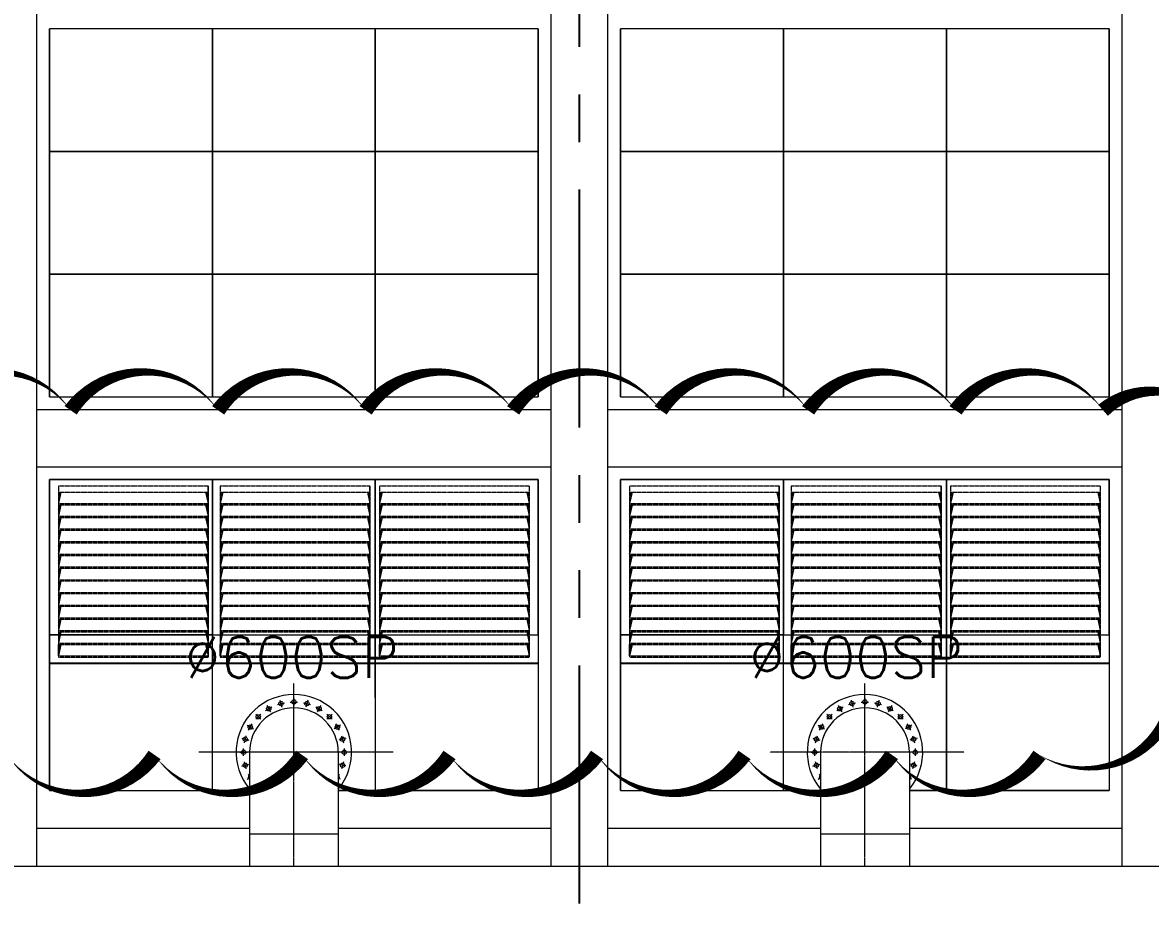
# Model space of a CAD drawing. Header units: inches. Extents: x 10298 to 58665, y -34908 to 21181.
# Drawn here: x 40326 to 49213, y 224 to 7166 of the extents above; entities that cross this region are included whole.
import ezdxf

# ---------------------------------------------------------------- set-up
doc = ezdxf.new("R2010")
doc.units = ezdxf.units.IN
doc.header["$MEASUREMENT"] = 0
for name, pattern in [('CENTER', [2, 1.25, -0.25, 0.25, -0.25]), ('HIDDEN', [0.375, 0.25, -0.125]), ('PHANTOM', [2.5, 1.25, -0.25, 0.25, -0.25, 0.25, -0.25])]:
    doc.linetypes.add(name, pattern=pattern)
for name, color, linetype in [('1', 1, 'CENTER'), ('M-DIM', 8, 'Continuous'), ('M-HVAC-DUCT-NEW', 5, 'Continuous'), ('M-X-BKGD', 8, 'Continuous')]:
    doc.layers.add(name, color=color, linetype=linetype)
doc.layers.add('grid nos', color=253, linetype='Continuous', lineweight=0)
doc.styles.add('SIMPLEX', font='simplex.shx')

# ---------------------------------------------------------------- blocks, each defined once
blk = doc.blocks.new('GRID')
at = {"layer": 'M-DIM', "linetype": 'PHANTOM', "ltscale": 1500}
blk.add_line((50765.5, 10630.4), (50765.5, 30837.1), dxfattribs=at)
blk = doc.blocks.new('ELEV 1')
at = {"layer": 'M-X-BKGD', "lineweight": 20}
for p, q in [((46490.5, 10921.6), (46490.5, 22294.4)), ((50540.5, 22294.4), (50540.5, 10921.6)), ((50990.5, 10921.6), (50990.5, 22294.4)), ((55040.5, 22294.4), (55040.5, 10921.6)), ((46490.5, 14521.6), (50540.5, 14521.6)), ((50990.5, 14521.6), (55040.5, 14521.6)), ((46490.5, 14071.6), (50540.5, 14071.6)), ((50990.5, 14071.6), (55040.5, 14071.6)), ((48166.1, 11821.6), (48166.1, 10921.6)), ((48866.1, 11821.6), (48866.1, 10921.6)), ((52666.1, 11821.6), (52666.1, 10921.6)), ((53366.1, 11821.6), (53366.1, 10921.6)), ((48166.1, 11221.6), (46490.5, 11221.6)), ((50540.5, 11221.6), (48866.1, 11221.6)), ((52666.1, 11221.6), (50990.5, 11221.6)), ((55040.5, 11221.6), (53366.1, 11221.6))]:
    blk.add_line(p, q, dxfattribs=at)
at = {"layer": 'M-X-BKGD', "lineweight": 0}
for p, q in [((50440.5, 17521.6), (46590.5, 17521.6)), ((46590.5, 14621.6), (46590.5, 17521.6)), ((47873.9, 17521.6), (46590.5, 17521.6)), ((46590.5, 17521.6), (46590.5, 16555)), ((47873.9, 17521.6), (47873.9, 14621.6)), ((47873.9, 16555), (47873.9, 17521.6)), ((49157.2, 17521.6), (47873.9, 17521.6)), ((47873.9, 17521.6), (47873.9, 16555)), ((49157.2, 17521.6), (49157.2, 14621.6)), ((49157.2, 16555), (49157.2, 17521.6)), ((50440.5, 17521.6), (49157.2, 17521.6)), ((49157.2, 17521.6), (49157.2, 16555)), ((50440.5, 17521.6), (50440.5, 14621.6)), ((50440.5, 16555), (50440.5, 17521.6)), ((54940.5, 17521.6), (51090.5, 17521.6)), ((51090.5, 14621.6), (51090.5, 17521.6)), ((52373.9, 17521.6), (51090.5, 17521.6)), ((51090.5, 17521.6), (51090.5, 16555)), ((52373.9, 17521.6), (52373.9, 14621.6)), ((52373.9, 16555), (52373.9, 17521.6)), ((53657.2, 17521.6), (52373.9, 17521.6)), ((52373.9, 17521.6), (52373.9, 16555)), ((53657.2, 17521.6), (53657.2, 14621.6)), ((53657.2, 16555), (53657.2, 17521.6)), ((54940.5, 17521.6), (53657.2, 17521.6)), ((53657.2, 17521.6), (53657.2, 16555)), ((54940.5, 17521.6), (54940.5, 14621.6)), ((54940.5, 16555), (54940.5, 17521.6)), ((46590.5, 16555), (50440.5, 16555)), ((46590.5, 16555), (47873.9, 16555)), ((47873.9, 16555), (46590.5, 16555)), ((46590.5, 16555), (46590.5, 15588.3)), ((47873.9, 16555), (49157.2, 16555)), ((49157.2, 16555), (47873.9, 16555)), ((47873.9, 16555), (47873.9, 15588.3)), ((47873.9, 15588.3), (47873.9, 16555)), ((49157.2, 16555), (50440.5, 16555)), ((50440.5, 16555), (49157.2, 16555)), ((49157.2, 16555), (49157.2, 15588.3)), ((49157.2, 15588.3), (49157.2, 16555)), ((50440.5, 15588.3), (50440.5, 16555)), ((51090.5, 16555), (54940.5, 16555)), ((51090.5, 16555), (52373.9, 16555)), ((52373.9, 16555), (51090.5, 16555)), ((51090.5, 16555), (51090.5, 15588.3)), ((52373.9, 16555), (53657.2, 16555)), ((53657.2, 16555), (52373.9, 16555)), ((52373.9, 16555), (52373.9, 15588.3)), ((52373.9, 15588.3), (52373.9, 16555)), ((53657.2, 16555), (54940.5, 16555)), ((54940.5, 16555), (53657.2, 16555)), ((53657.2, 16555), (53657.2, 15588.3)), ((53657.2, 15588.3), (53657.2, 16555)), ((54940.5, 15588.3), (54940.5, 16555)), ((46590.5, 15588.3), (50440.5, 15588.3)), ((46590.5, 15588.3), (47873.9, 15588.3)), ((47873.9, 15588.3), (46590.5, 15588.3)), ((46590.5, 15588.3), (46590.5, 14621.6)), ((47873.9, 15588.3), (49157.2, 15588.3)), ((47873.9, 14621.6), (47873.9, 15588.3)), ((49157.2, 15588.3), (47873.9, 15588.3)), ((47873.9, 15588.3), (47873.9, 14621.6)), ((50440.5, 15588.3), (49157.2, 15588.3)), ((49157.2, 15588.3), (49157.2, 14621.6)), ((49157.2, 15588.3), (50440.5, 15588.3)), ((49157.2, 14621.6), (49157.2, 15588.3)), ((50440.5, 14621.6), (50440.5, 15588.3)), ((51090.5, 15588.3), (54940.5, 15588.3)), ((51090.5, 15588.3), (52373.9, 15588.3)), ((52373.9, 15588.3), (51090.5, 15588.3)), ((51090.5, 15588.3), (51090.5, 14621.6)), ((52373.9, 15588.3), (53657.2, 15588.3)), ((52373.9, 14621.6), (52373.9, 15588.3)), ((53657.2, 15588.3), (52373.9, 15588.3)), ((52373.9, 15588.3), (52373.9, 14621.6)), ((54940.5, 15588.3), (53657.2, 15588.3)), ((53657.2, 15588.3), (53657.2, 14621.6)), ((53657.2, 15588.3), (54940.5, 15588.3)), ((53657.2, 14621.6), (53657.2, 15588.3)), ((54940.5, 14621.6), (54940.5, 15588.3)), ((46590.5, 14621.6), (50440.5, 14621.6)), ((46590.5, 14621.6), (47873.9, 14621.6)), ((47873.9, 14621.6), (49157.2, 14621.6)), ((49157.2, 14621.6), (50440.5, 14621.6)), ((51090.5, 14621.6), (54940.5, 14621.6)), ((51090.5, 14621.6), (52373.9, 14621.6)), ((52373.9, 14621.6), (53657.2, 14621.6)), ((53657.2, 14621.6), (54940.5, 14621.6)), ((46590.5, 13971.6), (50440.5, 13971.6)), ((46590.5, 11521.6), (46590.5, 13971.6)), ((47873.9, 13971.6), (46590.5, 13971.6)), ((46590.5, 13971.6), (46590.5, 12746.6)), ((47873.9, 11521.6), (47873.9, 13971.6)), ((47873.9, 11521.6), (47873.9, 13971.6)), ((49157.2, 13971.6), (47873.9, 13971.6)), ((47873.9, 13971.6), (47873.9, 12746.6)), ((47873.9, 12746.6), (47873.9, 13971.6)), ((49157.2, 13971.6), (49157.2, 11521.6)), ((49157.2, 13971.6), (49157.2, 12253.9)), ((50440.5, 13971.6), (49157.2, 13971.6)), ((49157.2, 13971.6), (49157.2, 12746.6)), ((49157.2, 12746.6), (49157.2, 13971.6)), ((50440.5, 13971.6), (50440.5, 11521.6)), ((50440.5, 12746.6), (50440.5, 13971.6)), ((51090.5, 13971.6), (54940.5, 13971.6)), ((51090.5, 11521.6), (51090.5, 13971.6)), ((52373.9, 13971.6), (51090.5, 13971.6)), ((51090.5, 13971.6), (51090.5, 12746.6)), ((52373.9, 11521.6), (52373.9, 13971.6)), ((52373.9, 11521.6), (52373.9, 13971.6)), ((53657.2, 13971.6), (52373.9, 13971.6)), ((52373.9, 13971.6), (52373.9, 12746.6)), ((52373.9, 12746.6), (52373.9, 13971.6)), ((53657.2, 13971.6), (53657.2, 11521.6)), ((53657.2, 13971.6), (53657.2, 11521.6)), ((54940.5, 13971.6), (53657.2, 13971.6)), ((53657.2, 13971.6), (53657.2, 12746.6)), ((53657.2, 12746.6), (53657.2, 13971.6)), ((54940.5, 13971.6), (54940.5, 11521.6)), ((54940.5, 12746.6), (54940.5, 13971.6)), ((46590.5, 12746.6), (50440.5, 12746.6)), ((46590.5, 12746.6), (50440.5, 12746.6)), ((47873.9, 12746.6), (46590.5, 12746.6)), ((46590.5, 12746.6), (46590.5, 11521.6)), ((46590.5, 12746.6), (47873.9, 12746.6)), ((47873.9, 11521.6), (47873.9, 12746.6)), ((47873.9, 12746.6), (49157.2, 12746.6)), ((47873.9, 11521.6), (47873.9, 12746.6)), ((47873.9, 12746.6), (49157.2, 12746.6)), ((49157.2, 12746.6), (50440.5, 12746.6)), ((49157.2, 12253.9), (49157.2, 12746.6)), ((49157.2, 12746.6), (50440.5, 12746.6)), ((49157.2, 12746.6), (49157.2, 11521.6)), ((50440.5, 12746.6), (50440.5, 11521.6)), ((51090.5, 12746.6), (54940.5, 12746.6)), ((51090.5, 12746.6), (54940.5, 12746.6)), ((52373.9, 12746.6), (51090.5, 12746.6)), ((51090.5, 12746.6), (51090.5, 11521.6)), ((51090.5, 12746.6), (52373.9, 12746.6)), ((52373.9, 11521.6), (52373.9, 12746.6)), ((52373.9, 12746.6), (53657.2, 12746.6)), ((52373.9, 11521.6), (52373.9, 12746.6)), ((52373.9, 12746.6), (53657.2, 12746.6)), ((53657.2, 12746.6), (54940.5, 12746.6)), ((53657.2, 11521.6), (53657.2, 12746.6)), ((53657.2, 12746.6), (54940.5, 12746.6)), ((53657.2, 12746.6), (53657.2, 11521.6)), ((54940.5, 12746.6), (54940.5, 11521.6)), ((46590.5, 11521.6), (48166.1, 11521.6)), ((46590.5, 11521.6), (47873.9, 11521.6)), ((48166.1, 11521.6), (47873.9, 11521.6)), ((48866.1, 11521.6), (50440.5, 11521.6)), ((50440.5, 11521.6), (48866.1, 11521.6)), ((49128.9, 11521.6), (48866.1, 11521.6)), ((51090.5, 11521.6), (52666.1, 11521.6)), ((51090.5, 11521.6), (52373.9, 11521.6)), ((52666.1, 11521.6), (52373.9, 11521.6)), ((52666.1, 11521.6), (52373.9, 11521.6)), ((53366.1, 11521.6), (54940.5, 11521.6)), ((54940.5, 11521.6), (53366.1, 11521.6)), ((53628.9, 11521.6), (53366.1, 11521.6)), ((48166.1, 11177.7), (48866.1, 11177.7)), ((52666.1, 11177.7), (53366.1, 11177.7)), ((64717, 10921.6), (16727.1, 10921.6))]:
    blk.add_line(p, q, dxfattribs=at)
at = {"layer": 'M-X-BKGD', "linetype": 'PHANTOM', "lineweight": 0, "ltscale": 0.5}
for p, q in [((48516.1, 10921.6), (48516.1, 12366.7)), ((53016.1, 10921.6), (53016.1, 12366.7)), ((49298.8, 11821.6), (47765.8, 11821.6)), ((53798.8, 11821.6), (52265.8, 11821.6))]:
    blk.add_line(p, q, dxfattribs=at)
at = {"layer": 'M-X-BKGD', "lineweight": 0, "ltscale": 2}
for p, q in [((48293.1, 12150.2), (48343.1, 12179.1)), ((48303.6, 12189.7), (48332.5, 12139.7)), ((48385.7, 12196.8), (48441.5, 12211.7)), ((48406.1, 12232.1), (48421.1, 12176.3)), ((48487.2, 12217.7), (48545, 12217.7)), ((48516.1, 12246.6), (48516.1, 12188.9)), ((48590.7, 12211.7), (48646.5, 12196.8)), ((48626.1, 12232.1), (48611.2, 12176.3)), ((48689.2, 12179.1), (48739.2, 12150.2)), ((48728.6, 12189.7), (48699.7, 12139.7)), ((52793.1, 12150.2), (52843.1, 12179.1)), ((52803.6, 12189.7), (52832.5, 12139.7)), ((52885.7, 12196.8), (52941.5, 12211.7)), ((52906.1, 12232.1), (52921.1, 12176.3)), ((52987.2, 12217.7), (53045, 12217.7)), ((53016.1, 12246.6), (53016.1, 12188.9)), ((53090.7, 12211.7), (53146.5, 12196.8)), ((53126.1, 12232.1), (53111.2, 12176.3)), ((53189.2, 12179.1), (53239.2, 12150.2)), ((53228.6, 12189.7), (53199.7, 12139.7)), ((48215.6, 12122.1), (48256.4, 12081.3)), ((48215.6, 12081.3), (48256.4, 12122.1)), ((48816.6, 12122.1), (48775.8, 12081.3)), ((48775.8, 12122.1), (48816.6, 12081.3)), ((52715.6, 12122.1), (52756.4, 12081.3)), ((52715.6, 12081.3), (52756.4, 12122.1)), ((53316.6, 12122.1), (53275.8, 12081.3)), ((53275.8, 12122.1), (53316.6, 12081.3)), ((48148.1, 12034.1), (48198.1, 12005.2)), ((48158.7, 11994.7), (48187.5, 12044.7)), ((48884.1, 12034.1), (48834.1, 12005.2)), ((48844.7, 12044.7), (48873.6, 11994.7)), ((52648.1, 12034.1), (52698.1, 12005.2)), ((52658.7, 11994.7), (52687.5, 12044.7)), ((53384.1, 12034.1), (53334.1, 12005.2)), ((53344.7, 12044.7), (53373.6, 11994.7)), ((48105.6, 11931.6), (48161.4, 11916.7)), ((48126, 11896.3), (48141, 11952)), ((48926.6, 11931.6), (48870.8, 11916.7)), ((48891.2, 11952), (48906.2, 11896.3)), ((52605.6, 11931.6), (52661.4, 11916.7)), ((52626, 11896.3), (52641, 11952)), ((53426.6, 11931.6), (53370.8, 11916.7)), ((53391.2, 11952), (53406.2, 11896.3)), ((48091.2, 11821.6), (48148.9, 11821.6)), ((48120, 11792.8), (48120, 11850.5)), ((48941.1, 11821.6), (48883.3, 11821.6)), ((48912.2, 11850.5), (48912.2, 11792.8)), ((52591.2, 11821.6), (52648.9, 11821.6)), ((52620, 11792.8), (52620, 11850.5)), ((53441.1, 11821.6), (53383.3, 11821.6)), ((53412.2, 11850.5), (53412.2, 11792.8)), ((48141, 11691.2), (48126, 11747)), ((48906.2, 11747), (48891.2, 11691.2)), ((52641, 11691.2), (52626, 11747)), ((53406.2, 11747), (53391.2, 11691.2)), ((48105.6, 11711.6), (48161.4, 11726.6)), ((48166.1, 11635.7), (48158.7, 11648.6)), ((48873.6, 11648.6), (48866.1, 11635.7)), ((48926.6, 11711.6), (48870.8, 11726.6)), ((52605.6, 11711.6), (52661.4, 11726.6)), ((52666.1, 11635.7), (52658.7, 11648.6)), ((53373.6, 11648.6), (53366.1, 11635.7)), ((53426.6, 11711.6), (53370.8, 11726.6)), ((48148.1, 11609.2), (48166.1, 11619.6)), ((48884.1, 11609.2), (48866.1, 11619.6)), ((52648.1, 11609.2), (52666.1, 11619.6)), ((53384.1, 11609.2), (53366.1, 11619.6))]:
    blk.add_line(p, q, dxfattribs=at)
at = {"layer": 'M-X-BKGD', "lineweight": 0, "ltscale": 2000}
for centre in [(48317.8, 12165.1), (48413.5, 12204.7), (48516.1, 12218.2), (48618.8, 12204.7), (48714.4, 12165.1), (52817.8, 12165.1), (52913.5, 12204.7), (53016.1, 12218.2), (53118.8, 12204.7), (53214.4, 12165.1), (48235.7, 12102), (48796.5, 12102), (52735.7, 12102), (53296.5, 12102), (48172.7, 12019.9), (48859.5, 12019.9), (52672.7, 12019.9), (53359.5, 12019.9), (48133.1, 11924.3), (48899.2, 11924.3), (52633.1, 11924.3), (53399.2, 11924.3), (48119.6, 11821.6), (48912.7, 11821.6), (52619.6, 11821.6), (53412.7, 11821.6), (48133.1, 11719), (48899.2, 11719), (52633.1, 11719), (53399.2, 11719)]:
    blk.add_circle(centre, 17, dxfattribs=at)
for centre, radius, start, end in [((48516.1, 11821.6), 455, 320.28486, 219.71514), ((53016.1, 11821.6), 455, 320.28486, 219.71514), ((48172.7, 11623.4), 17, 112.75175, 247.24825), ((48859.5, 11623.4), 17, 292.75175, 67.24825), ((52672.7, 11623.4), 17, 112.75175, 247.24825), ((53359.5, 11623.4), 17, 292.75175, 67.24825)]:
    blk.add_arc(centre, radius, start, end, dxfattribs=at)
at = {"layer": 'M-X-BKGD', "lineweight": 20}
for centre in [(48516.1, 11821.6), (53016.1, 11821.6)]:
    blk.add_arc(centre, 350, 0, 180, dxfattribs=at)
at = {"layer": 'M-X-BKGD', "lineweight": 0, "style": 'SIMPLEX'}
for p in [(47657.5, 12407.5), (52104.4, 12407.5)]:
    blk.add_text('%%C600SP', height=325, dxfattribs=at).set_placement(p)
blk = doc.blocks.new('liuver 1')
at = {"color": 170, "ltscale": 10000}
blk.add_line((87187.1, 89490.3), (83337.1, 89490.3), dxfattribs=at)
at = {"layer": '1', "color": 170, "lineweight": 0}
for p, q in [((83337.1, 90940.3), (87187.1, 90940.3)), ((83337.1, 89490.3), (83337.1, 90940.3)), ((83337.1, 90940.3), (87187.1, 90940.3)), ((87187.1, 90940.3), (87187.1, 89490.3)), ((83407.1, 90890.3), (84587.1, 90890.3)), ((83407.1, 90890.3), (83407.1, 89540.3)), ((83407.1, 90840.3), (84587.1, 90840.3)), ((84587.1, 89540.3), (84587.1, 90890.3)), ((84587.1, 90890.3), (84587.1, 89540.3)), ((84682.1, 90890.3), (85862.1, 90890.3)), ((84682.1, 90890.3), (85862.1, 90890.3)), ((84682.1, 90890.3), (84682.1, 89540.3)), ((84682.1, 90840.3), (85862.1, 90840.3)), ((85862.1, 89540.3), (85862.1, 90890.3)), ((85862.1, 90890.3), (85862.1, 89540.3)), ((85937.1, 90890.3), (87117.1, 90890.3)), ((85937.1, 90890.3), (85937.1, 89540.3)), ((85937.1, 90890.3), (85937.1, 89540.3)), ((85937.1, 90840.3), (87117.1, 90840.3)), ((87117.1, 90890.3), (87117.1, 89540.3)), ((83407.1, 90750.3), (84587.1, 90750.3)), ((84682.1, 90750.3), (85862.1, 90750.3)), ((85937.1, 90750.3), (87117.1, 90750.3)), ((83407.1, 90740.3), (84587.1, 90740.3)), ((84682.1, 90740.3), (85862.1, 90740.3)), ((85937.1, 90740.3), (87117.1, 90740.3)), ((83407.1, 90650.3), (84587.1, 90650.3)), ((83407.1, 90640.3), (84587.1, 90640.3)), ((84682.1, 90650.3), (85862.1, 90650.3)), ((84682.1, 90640.3), (85862.1, 90640.3)), ((85937.1, 90650.3), (87117.1, 90650.3)), ((85937.1, 90640.3), (87117.1, 90640.3)), ((83407.1, 90550.3), (84587.1, 90550.3)), ((83407.1, 90540.3), (84587.1, 90540.3)), ((84682.1, 90550.3), (85862.1, 90550.3)), ((84682.1, 90540.3), (85862.1, 90540.3)), ((85937.1, 90550.3), (87117.1, 90550.3)), ((85937.1, 90540.3), (87117.1, 90540.3)), ((83407.1, 90450.3), (84587.1, 90450.3)), ((83407.1, 90440.3), (84587.1, 90440.3)), ((84682.1, 90450.3), (85862.1, 90450.3)), ((84682.1, 90440.3), (85862.1, 90440.3)), ((85937.1, 90450.3), (87117.1, 90450.3)), ((85937.1, 90440.3), (87117.1, 90440.3)), ((83407.1, 90350.3), (84587.1, 90350.3)), ((83407.1, 90340.3), (84587.1, 90340.3)), ((84682.1, 90350.3), (85862.1, 90350.3)), ((84682.1, 90340.3), (85862.1, 90340.3)), ((85937.1, 90350.3), (87117.1, 90350.3)), ((85937.1, 90340.3), (87117.1, 90340.3)), ((83407.1, 90250.3), (84587.1, 90250.3)), ((83407.1, 90240.3), (84587.1, 90240.3)), ((84682.1, 90250.3), (85862.1, 90250.3)), ((84682.1, 90240.3), (85862.1, 90240.3)), ((85937.1, 90250.3), (87117.1, 90250.3)), ((85937.1, 90240.3), (87117.1, 90240.3)), ((83407.1, 90150.3), (84587.1, 90150.3)), ((83407.1, 90140.3), (84587.1, 90140.3)), ((84682.1, 90150.3), (85862.1, 90150.3)), ((84682.1, 90140.3), (85862.1, 90140.3)), ((85937.1, 90150.3), (87117.1, 90150.3)), ((85937.1, 90140.3), (87117.1, 90140.3)), ((83407.1, 90050.3), (84587.1, 90050.3)), ((83407.1, 90040.3), (84587.1, 90040.3)), ((84682.1, 90050.3), (85862.1, 90050.3)), ((84682.1, 90040.3), (85862.1, 90040.3)), ((85937.1, 90050.3), (87117.1, 90050.3)), ((85937.1, 90040.3), (87117.1, 90040.3)), ((83407.1, 89950.3), (84587.1, 89950.3)), ((84682.1, 89950.3), (85862.1, 89950.3)), ((85937.1, 89950.3), (87117.1, 89950.3)), ((83407.1, 89940.3), (84587.1, 89940.3)), ((84682.1, 89940.3), (85862.1, 89940.3)), ((85937.1, 89940.3), (87117.1, 89940.3)), ((83407.1, 89850.3), (84587.1, 89850.3)), ((83407.1, 89840.3), (84587.1, 89840.3)), ((84682.1, 89850.3), (85862.1, 89850.3)), ((84682.1, 89840.3), (85862.1, 89840.3)), ((85937.1, 89850.3), (87117.1, 89850.3)), ((85937.1, 89840.3), (87117.1, 89840.3)), ((83407.1, 89750.3), (84587.1, 89750.3)), ((83407.1, 89740.3), (84587.1, 89740.3)), ((84682.1, 89750.3), (85862.1, 89750.3)), ((84682.1, 89740.3), (85862.1, 89740.3)), ((85937.1, 89750.3), (87117.1, 89750.3)), ((85937.1, 89740.3), (87117.1, 89740.3)), ((83407.1, 89650.3), (84587.1, 89650.3)), ((83407.1, 89640.3), (84587.1, 89640.3)), ((84682.1, 89650.3), (85862.1, 89650.3)), ((84682.1, 89640.3), (85862.1, 89640.3)), ((85937.1, 89650.3), (87117.1, 89650.3)), ((85937.1, 89640.3), (87117.1, 89640.3)), ((83407.1, 89550.3), (84587.1, 89550.3)), ((83407.1, 89540.3), (84587.1, 89540.3)), ((84682.1, 89550.3), (85862.1, 89550.3)), ((84682.1, 89540.3), (85862.1, 89540.3)), ((85937.1, 89550.3), (87117.1, 89550.3)), ((85937.1, 89540.3), (87117.1, 89540.3))]:
    blk.add_line(p, q, dxfattribs=at)
at = {"layer": 'grid nos', "color": 170, "linetype": 'Continuous', "ltscale": 10000}
for p, q in [((83407.1, 90831.7), (83415.6, 90840.3)), ((83407.1, 90818.5), (83426.6, 90838)), ((84567.5, 90838.6), (84569.1, 90840.3)), ((84569.9, 90827.8), (84582.4, 90840.3)), ((84572.3, 90816.9), (84587.1, 90831.7)), ((84682.1, 90831.7), (84690.6, 90840.3)), ((84682.1, 90818.5), (84701.6, 90838)), ((85842.5, 90838.6), (85844.1, 90840.3)), ((85844.9, 90827.8), (85857.4, 90840.3)), ((85847.3, 90816.9), (85862.1, 90831.7)), ((85937.1, 90831.7), (85945.6, 90840.3)), ((85937.1, 90818.5), (85956.6, 90838)), ((87097.5, 90838.6), (87099.1, 90840.3)), ((87099.9, 90827.8), (87112.4, 90840.3)), ((87102.3, 90816.9), (87117.1, 90831.7)), ((83407.1, 90805.2), (83422.8, 90820.9)), ((83407.1, 90791.9), (83419, 90803.9)), ((83407.1, 90778.7), (83415.2, 90786.8)), ((83407.1, 90765.4), (83411.4, 90769.8)), ((83407.1, 90752.2), (83407.6, 90752.7)), ((84574.7, 90806.1), (84587.1, 90818.5)), ((84577.1, 90795.2), (84587.1, 90805.2)), ((84579.5, 90784.4), (84587.1, 90792)), ((84581.9, 90773.5), (84587.1, 90778.7)), ((84584.3, 90762.7), (84587.1, 90765.4)), ((84586.7, 90751.8), (84587.1, 90752.2)), ((84682.1, 90805.2), (84697.8, 90820.9)), ((84682.1, 90791.9), (84694, 90803.9)), ((84682.1, 90778.7), (84690.2, 90786.8)), ((84682.1, 90765.4), (84686.4, 90769.8)), ((84682.1, 90752.2), (84682.6, 90752.7)), ((85849.7, 90806.1), (85862.1, 90818.5)), ((85852.1, 90795.2), (85862.1, 90805.2)), ((85854.5, 90784.4), (85862.1, 90792)), ((85856.9, 90773.5), (85862.1, 90778.7)), ((85859.3, 90762.7), (85862.1, 90765.4)), ((85861.7, 90751.8), (85862.1, 90752.2)), ((85937.1, 90805.2), (85952.8, 90820.9)), ((85937.1, 90791.9), (85949, 90803.9)), ((85937.1, 90778.7), (85945.2, 90786.8)), ((85937.1, 90765.4), (85941.4, 90769.8)), ((85937.1, 90752.2), (85937.6, 90752.7)), ((87104.7, 90806.1), (87117.1, 90818.5)), ((87107.1, 90795.2), (87117.1, 90805.2)), ((87109.5, 90784.4), (87117.1, 90792)), ((87111.9, 90773.5), (87117.1, 90778.7)), ((87114.3, 90762.7), (87117.1, 90765.4)), ((87116.7, 90751.8), (87117.1, 90752.2)), ((83407.1, 90738.9), (83408.4, 90740.3)), ((83407.1, 90725.7), (83421.7, 90740.3)), ((83407.1, 90712.4), (83424.8, 90730.2)), ((83407.1, 90699.1), (83421.1, 90713.1)), ((83407.1, 90685.9), (83417.3, 90696.1)), ((83407.1, 90672.6), (83413.5, 90679)), ((83407.1, 90659.4), (83409.7, 90662)), ((84568.6, 90733.7), (84575.2, 90740.3)), ((84571, 90722.8), (84587.1, 90738.9)), ((84573.4, 90712), (84587.1, 90725.7)), ((84575.8, 90701.1), (84587.1, 90712.4)), ((84578.2, 90690.3), (84587.1, 90699.2)), ((84580.6, 90679.4), (84587.1, 90685.9)), ((84583, 90668.6), (84587.1, 90672.6)), ((84585.4, 90657.7), (84587.1, 90659.4)), ((84682.1, 90738.9), (84683.4, 90740.3)), ((84682.1, 90725.7), (84696.7, 90740.3)), ((84682.1, 90712.4), (84699.8, 90730.2)), ((84682.1, 90699.1), (84696.1, 90713.1)), ((84682.1, 90685.9), (84692.3, 90696.1)), ((84682.1, 90672.6), (84688.5, 90679)), ((84682.1, 90659.4), (84684.7, 90662)), ((85843.6, 90733.7), (85850.2, 90740.3)), ((85846, 90722.8), (85862.1, 90738.9)), ((85848.4, 90712), (85862.1, 90725.7)), ((85850.8, 90701.1), (85862.1, 90712.4)), ((85853.2, 90690.3), (85862.1, 90699.2)), ((85855.6, 90679.4), (85862.1, 90685.9)), ((85858, 90668.6), (85862.1, 90672.6)), ((85860.4, 90657.7), (85862.1, 90659.4)), ((85937.1, 90738.9), (85938.4, 90740.3)), ((85937.1, 90725.7), (85951.7, 90740.3)), ((85937.1, 90712.4), (85954.8, 90730.2)), ((85937.1, 90699.1), (85951.1, 90713.1)), ((85937.1, 90685.9), (85947.3, 90696.1)), ((85937.1, 90672.6), (85943.5, 90679)), ((85937.1, 90659.4), (85939.7, 90662)), ((87098.6, 90733.7), (87105.2, 90740.3)), ((87101, 90722.8), (87117.1, 90738.9)), ((87103.4, 90712), (87117.1, 90725.7)), ((87105.8, 90701.1), (87117.1, 90712.4)), ((87108.2, 90690.3), (87117.1, 90699.2)), ((87110.6, 90679.4), (87117.1, 90685.9)), ((87113, 90668.6), (87117.1, 90672.6)), ((87115.4, 90657.7), (87117.1, 90659.4)), ((83407.1, 90632.8), (83414.5, 90640.3)), ((83407.1, 90619.6), (83426.9, 90639.4)), ((83407.1, 90606.3), (83423.1, 90622.4)), ((83407.1, 90593.1), (83419.3, 90605.3)), ((83407.1, 90579.8), (83415.5, 90588.3)), ((83407.1, 90566.6), (83411.8, 90571.2)), ((84567.3, 90639.5), (84568, 90640.3)), ((84569.7, 90628.7), (84581.2, 90640.3)), ((84572.1, 90617.8), (84587.1, 90632.9)), ((84574.5, 90607), (84587.1, 90619.6)), ((84576.9, 90596.2), (84587.1, 90606.3)), ((84579.3, 90585.3), (84587.1, 90593.1)), ((84581.7, 90574.5), (84587.1, 90579.8)), ((84584.1, 90563.6), (84587.1, 90566.6)), ((84682.1, 90632.8), (84689.5, 90640.3)), ((84682.1, 90619.6), (84701.9, 90639.4)), ((84682.1, 90606.3), (84698.1, 90622.4)), ((84682.1, 90593.1), (84694.3, 90605.3)), ((84682.1, 90579.8), (84690.5, 90588.3)), ((84682.1, 90566.6), (84686.8, 90571.2)), ((85842.3, 90639.5), (85843, 90640.3)), ((85844.7, 90628.7), (85856.2, 90640.3)), ((85847.1, 90617.8), (85862.1, 90632.9)), ((85849.5, 90607), (85862.1, 90619.6)), ((85851.9, 90596.2), (85862.1, 90606.3)), ((85854.3, 90585.3), (85862.1, 90593.1)), ((85856.7, 90574.5), (85862.1, 90579.8)), ((85859.1, 90563.6), (85862.1, 90566.6)), ((85937.1, 90632.8), (85944.5, 90640.3)), ((85937.1, 90619.6), (85956.9, 90639.4)), ((85937.1, 90606.3), (85953.1, 90622.4)), ((85937.1, 90593.1), (85949.3, 90605.3)), ((85937.1, 90579.8), (85945.5, 90588.3)), ((85937.1, 90566.6), (85941.8, 90571.2)), ((87097.3, 90639.5), (87098, 90640.3)), ((87099.7, 90628.7), (87111.2, 90640.3)), ((87102.1, 90617.8), (87117.1, 90632.9)), ((87104.5, 90607), (87117.1, 90619.6)), ((87106.9, 90596.2), (87117.1, 90606.3)), ((87109.3, 90585.3), (87117.1, 90593.1)), ((87111.7, 90574.5), (87117.1, 90579.8)), ((87114.1, 90563.6), (87117.1, 90566.6)), ((83407.1, 90553.3), (83408, 90554.2)), ((83407.1, 90540), (83407.3, 90540.3)), ((83407.1, 90526.8), (83420.6, 90540.3)), ((83407.1, 90513.5), (83425.2, 90531.6)), ((83407.1, 90500.3), (83421.4, 90514.6)), ((83407.1, 90487), (83417.6, 90497.5)), ((83407.1, 90473.8), (83413.8, 90480.5)), ((84568.4, 90534.6), (84574, 90540.3)), ((84570.8, 90523.7), (84587.1, 90540.1)), ((84573.2, 90512.9), (84587.1, 90526.8)), ((84575.6, 90502), (84587.1, 90513.5)), ((84578, 90491.2), (84587.1, 90500.3)), ((84580.4, 90480.3), (84587.1, 90487)), ((84586.5, 90552.8), (84587.1, 90553.3)), ((84682.1, 90553.3), (84683, 90554.2)), ((84682.1, 90540), (84682.3, 90540.3)), ((84682.1, 90526.8), (84695.6, 90540.3)), ((84682.1, 90513.5), (84700.2, 90531.6)), ((84682.1, 90500.3), (84696.4, 90514.6)), ((84682.1, 90487), (84692.6, 90497.5)), ((84682.1, 90473.8), (84688.8, 90480.5)), ((85843.4, 90534.6), (85849, 90540.3)), ((85845.8, 90523.7), (85862.1, 90540.1)), ((85848.2, 90512.9), (85862.1, 90526.8)), ((85850.6, 90502), (85862.1, 90513.5)), ((85853, 90491.2), (85862.1, 90500.3)), ((85855.4, 90480.3), (85862.1, 90487)), ((85861.5, 90552.8), (85862.1, 90553.3)), ((85937.1, 90553.3), (85938, 90554.2)), ((85937.1, 90540), (85937.3, 90540.3)), ((85937.1, 90526.8), (85950.6, 90540.3)), ((85937.1, 90513.5), (85955.2, 90531.6)), ((85937.1, 90500.3), (85951.4, 90514.6)), ((85937.1, 90487), (85947.6, 90497.5)), ((85937.1, 90473.8), (85943.8, 90480.5)), ((87098.4, 90534.6), (87104, 90540.3)), ((87100.8, 90523.7), (87117.1, 90540.1)), ((87103.2, 90512.9), (87117.1, 90526.8)), ((87105.6, 90502), (87117.1, 90513.5)), ((87108, 90491.2), (87117.1, 90500.3)), ((87110.4, 90480.3), (87117.1, 90487)), ((87116.5, 90552.8), (87117.1, 90553.3)), ((83407.1, 90460.5), (83410, 90463.4)), ((83407.1, 90434), (83413.4, 90440.3)), ((83407.1, 90420.7), (83426.6, 90440.3)), ((83407.1, 90407.5), (83423.4, 90423.8)), ((83407.1, 90394.2), (83419.7, 90406.8)), ((83407.1, 90380.9), (83415.9, 90389.7)), ((84569.5, 90429.6), (84580.1, 90440.3)), ((84571.9, 90418.8), (84587.1, 90434)), ((84574.3, 90407.9), (84587.1, 90420.7)), ((84576.7, 90397.1), (84587.1, 90407.5)), ((84579.1, 90386.2), (84587.1, 90394.2)), ((84582.8, 90469.5), (84587.1, 90473.8)), ((84585.2, 90458.6), (84587.1, 90460.5)), ((84682.1, 90460.5), (84685, 90463.4)), ((84682.1, 90434), (84688.4, 90440.3)), ((84682.1, 90420.7), (84701.6, 90440.3)), ((84682.1, 90407.5), (84698.4, 90423.8)), ((84682.1, 90394.2), (84694.7, 90406.8)), ((84682.1, 90380.9), (84690.9, 90389.7)), ((85844.5, 90429.6), (85855.1, 90440.3)), ((85846.9, 90418.8), (85862.1, 90434)), ((85849.3, 90407.9), (85862.1, 90420.7)), ((85851.7, 90397.1), (85862.1, 90407.5)), ((85854.1, 90386.2), (85862.1, 90394.2)), ((85857.8, 90469.5), (85862.1, 90473.8)), ((85860.2, 90458.6), (85862.1, 90460.5)), ((85937.1, 90460.5), (85940, 90463.4)), ((85937.1, 90434), (85943.4, 90440.3)), ((85937.1, 90420.7), (85956.6, 90440.3)), ((85937.1, 90407.5), (85953.4, 90423.8)), ((85937.1, 90394.2), (85949.7, 90406.8)), ((85937.1, 90380.9), (85945.9, 90389.7)), ((87099.5, 90429.6), (87110.1, 90440.3)), ((87101.9, 90418.8), (87117.1, 90434)), ((87104.3, 90407.9), (87117.1, 90420.7)), ((87106.7, 90397.1), (87117.1, 90407.5)), ((87109.1, 90386.2), (87117.1, 90394.2)), ((87112.8, 90469.5), (87117.1, 90473.8)), ((87115.2, 90458.6), (87117.1, 90460.5)), ((83407.1, 90367.7), (83412.1, 90372.7)), ((83407.1, 90354.4), (83408.3, 90355.6)), ((83407.1, 90327.9), (83419.4, 90340.3)), ((83407.1, 90314.7), (83425.5, 90333)), ((83407.1, 90301.4), (83421.7, 90316)), ((83407.1, 90288.1), (83417.9, 90299)), ((84568.2, 90335.5), (84572.9, 90340.3)), ((84570.6, 90324.7), (84586.2, 90340.3)), ((84573, 90313.8), (84587.1, 90327.9)), ((84575.4, 90303), (84587.1, 90314.7)), ((84577.8, 90292.1), (84587.1, 90301.4)), ((84581.5, 90375.4), (84587.1, 90381)), ((84583.9, 90364.5), (84587.1, 90367.7)), ((84586.3, 90353.7), (84587.1, 90354.4)), ((84682.1, 90367.7), (84687.1, 90372.7)), ((84682.1, 90354.4), (84683.3, 90355.6)), ((84682.1, 90327.9), (84694.4, 90340.3)), ((84682.1, 90314.7), (84700.5, 90333)), ((84682.1, 90301.4), (84696.7, 90316)), ((84682.1, 90288.1), (84692.9, 90299)), ((85843.2, 90335.5), (85847.9, 90340.3)), ((85845.6, 90324.7), (85861.2, 90340.3)), ((85848, 90313.8), (85862.1, 90327.9)), ((85850.4, 90303), (85862.1, 90314.7)), ((85852.8, 90292.1), (85862.1, 90301.4)), ((85856.5, 90375.4), (85862.1, 90381)), ((85858.9, 90364.5), (85862.1, 90367.7)), ((85861.3, 90353.7), (85862.1, 90354.4)), ((85937.1, 90367.7), (85942.1, 90372.7)), ((85937.1, 90354.4), (85938.3, 90355.6)), ((85937.1, 90327.9), (85949.4, 90340.3)), ((85937.1, 90314.7), (85955.5, 90333)), ((85937.1, 90301.4), (85951.7, 90316)), ((85937.1, 90288.1), (85947.9, 90299)), ((87098.2, 90335.5), (87102.9, 90340.3)), ((87100.6, 90324.7), (87116.2, 90340.3)), ((87103, 90313.8), (87117.1, 90327.9)), ((87105.4, 90303), (87117.1, 90314.7)), ((87107.8, 90292.1), (87117.1, 90301.4)), ((87111.5, 90375.4), (87117.1, 90381)), ((87113.9, 90364.5), (87117.1, 90367.7)), ((87116.3, 90353.7), (87117.1, 90354.4)), ((83407.1, 90274.9), (83414.1, 90281.9)), ((83407.1, 90261.6), (83410.3, 90264.9)), ((83407.1, 90235.1), (83412.3, 90240.3)), ((83407.1, 90221.8), (83425.5, 90240.3)), ((83407.1, 90208.6), (83423.8, 90225.3)), ((83407.1, 90195.3), (83420, 90208.2)), ((84569.3, 90230.5), (84579, 90240.3)), ((84571.7, 90219.7), (84587.1, 90235.1)), ((84574.1, 90208.8), (84587.1, 90221.9)), ((84576.5, 90198), (84587.1, 90208.6)), ((84580.2, 90281.3), (84587.1, 90288.2)), ((84582.6, 90270.4), (84587.1, 90274.9)), ((84585, 90259.6), (84587.1, 90261.6)), ((84682.1, 90274.9), (84689.1, 90281.9)), ((84682.1, 90261.6), (84685.3, 90264.9)), ((84682.1, 90235.1), (84687.3, 90240.3)), ((84682.1, 90221.8), (84700.5, 90240.3)), ((84682.1, 90208.6), (84698.8, 90225.3)), ((84682.1, 90195.3), (84695, 90208.2)), ((85844.3, 90230.5), (85854, 90240.3)), ((85846.7, 90219.7), (85862.1, 90235.1)), ((85849.1, 90208.8), (85862.1, 90221.9)), ((85851.5, 90198), (85862.1, 90208.6)), ((85855.2, 90281.3), (85862.1, 90288.2)), ((85857.6, 90270.4), (85862.1, 90274.9)), ((85860, 90259.6), (85862.1, 90261.6)), ((85937.1, 90274.9), (85944.1, 90281.9)), ((85937.1, 90261.6), (85940.3, 90264.9)), ((85937.1, 90235.1), (85942.3, 90240.3)), ((85937.1, 90221.8), (85955.5, 90240.3)), ((85937.1, 90208.6), (85953.8, 90225.3)), ((85937.1, 90195.3), (85950, 90208.2)), ((87099.3, 90230.5), (87109, 90240.3)), ((87101.7, 90219.7), (87117.1, 90235.1)), ((87104.1, 90208.8), (87117.1, 90221.9)), ((87106.5, 90198), (87117.1, 90208.6)), ((87110.2, 90281.3), (87117.1, 90288.2)), ((87112.6, 90270.4), (87117.1, 90274.9)), ((87115, 90259.6), (87117.1, 90261.6)), ((83407.1, 90182.1), (83416.2, 90191.2)), ((83407.1, 90168.8), (83412.4, 90174.1)), ((83407.1, 90155.6), (83408.6, 90157.1)), ((83407.1, 90129), (83418.3, 90140.3)), ((83407.1, 90115.8), (83425.8, 90134.5)), ((84567.9, 90136.4), (84571.8, 90140.3)), ((84570.4, 90125.6), (84585, 90140.3)), ((84572.8, 90114.7), (84587.1, 90129.1)), ((84578.9, 90187.1), (84587.1, 90195.3)), ((84581.3, 90176.3), (84587.1, 90182.1)), ((84583.7, 90165.5), (84587.1, 90168.8)), ((84586.1, 90154.6), (84587.1, 90155.6)), ((84682.1, 90182.1), (84691.2, 90191.2)), ((84682.1, 90168.8), (84687.4, 90174.1)), ((84682.1, 90155.6), (84683.6, 90157.1)), ((84682.1, 90129), (84693.3, 90140.3)), ((84682.1, 90115.8), (84700.8, 90134.5)), ((85842.9, 90136.4), (85846.8, 90140.3)), ((85845.4, 90125.6), (85860, 90140.3)), ((85847.8, 90114.7), (85862.1, 90129.1)), ((85853.9, 90187.1), (85862.1, 90195.3)), ((85856.3, 90176.3), (85862.1, 90182.1)), ((85858.7, 90165.5), (85862.1, 90168.8)), ((85861.1, 90154.6), (85862.1, 90155.6)), ((85937.1, 90182.1), (85946.2, 90191.2)), ((85937.1, 90168.8), (85942.4, 90174.1)), ((85937.1, 90155.6), (85938.6, 90157.1)), ((85937.1, 90129), (85948.3, 90140.3)), ((85937.1, 90115.8), (85955.8, 90134.5)), ((87097.9, 90136.4), (87101.8, 90140.3)), ((87100.4, 90125.6), (87115, 90140.3)), ((87102.8, 90114.7), (87117.1, 90129.1)), ((87108.9, 90187.1), (87117.1, 90195.3)), ((87111.3, 90176.3), (87117.1, 90182.1)), ((87113.7, 90165.5), (87117.1, 90168.8)), ((87116.1, 90154.6), (87117.1, 90155.6)), ((83407.1, 90102.5), (83422, 90117.5)), ((83407.1, 90089.3), (83418.2, 90100.4)), ((83407.1, 90076), (83414.5, 90083.4)), ((83407.1, 90062.7), (83410.7, 90066.3)), ((83407.1, 90036.2), (83411.1, 90040.3)), ((83407.1, 90023), (83424.4, 90040.3)), ((84569.1, 90031.5), (84577.9, 90040.3)), ((84571.5, 90020.6), (84587.1, 90036.2)), ((84575.2, 90103.9), (84587.1, 90115.8)), ((84577.6, 90093), (84587.1, 90102.5)), ((84580, 90082.2), (84587.1, 90089.3)), ((84582.4, 90071.3), (84587.1, 90076)), ((84584.8, 90060.5), (84587.1, 90062.8)), ((84682.1, 90102.5), (84697, 90117.5)), ((84682.1, 90089.3), (84693.2, 90100.4)), ((84682.1, 90076), (84689.5, 90083.4)), ((84682.1, 90062.7), (84685.7, 90066.3)), ((84682.1, 90036.2), (84686.1, 90040.3)), ((84682.1, 90023), (84699.4, 90040.3)), ((85844.1, 90031.5), (85852.9, 90040.3)), ((85846.5, 90020.6), (85862.1, 90036.2)), ((85850.2, 90103.9), (85862.1, 90115.8)), ((85852.6, 90093), (85862.1, 90102.5)), ((85855, 90082.2), (85862.1, 90089.3)), ((85857.4, 90071.3), (85862.1, 90076)), ((85859.8, 90060.5), (85862.1, 90062.8)), ((85937.1, 90102.5), (85952, 90117.5)), ((85937.1, 90089.3), (85948.2, 90100.4)), ((85937.1, 90076), (85944.5, 90083.4)), ((85937.1, 90062.7), (85940.7, 90066.3)), ((85937.1, 90036.2), (85941.1, 90040.3)), ((85937.1, 90023), (85954.4, 90040.3)), ((87099.1, 90031.5), (87107.9, 90040.3)), ((87101.5, 90020.6), (87117.1, 90036.2)), ((87105.2, 90103.9), (87117.1, 90115.8)), ((87107.6, 90093), (87117.1, 90102.5)), ((87110, 90082.2), (87117.1, 90089.3)), ((87112.4, 90071.3), (87117.1, 90076)), ((87114.8, 90060.5), (87117.1, 90062.8)), ((83407.1, 90009.7), (83424.1, 90026.7)), ((83407.1, 89996.5), (83420.3, 90009.7)), ((83407.1, 89983.2), (83416.5, 89992.6)), ((83407.1, 89969.9), (83412.7, 89975.6)), ((83407.1, 89956.7), (83408.9, 89958.5)), ((84573.9, 90009.8), (84587.1, 90023)), ((84576.3, 89998.9), (84587.1, 90009.7)), ((84578.7, 89988.1), (84587.1, 89996.5)), ((84581.1, 89977.2), (84587.1, 89983.2)), ((84583.5, 89966.4), (84587.1, 89970)), ((84585.9, 89955.5), (84587.1, 89956.7)), ((84682.1, 90009.7), (84699.1, 90026.7)), ((84682.1, 89996.5), (84695.3, 90009.7)), ((84682.1, 89983.2), (84691.5, 89992.6)), ((84682.1, 89969.9), (84687.7, 89975.6)), ((84682.1, 89956.7), (84683.9, 89958.5)), ((85848.9, 90009.8), (85862.1, 90023)), ((85851.3, 89998.9), (85862.1, 90009.7)), ((85853.7, 89988.1), (85862.1, 89996.5)), ((85856.1, 89977.2), (85862.1, 89983.2)), ((85858.5, 89966.4), (85862.1, 89970)), ((85860.9, 89955.5), (85862.1, 89956.7)), ((85937.1, 90009.7), (85954.1, 90026.7)), ((85937.1, 89996.5), (85950.3, 90009.7)), ((85937.1, 89983.2), (85946.5, 89992.6)), ((85937.1, 89969.9), (85942.7, 89975.6)), ((85937.1, 89956.7), (85938.9, 89958.5)), ((87103.9, 90009.8), (87117.1, 90023)), ((87106.3, 89998.9), (87117.1, 90009.7)), ((87108.7, 89988.1), (87117.1, 89996.5)), ((87111.1, 89977.2), (87117.1, 89983.2)), ((87113.5, 89966.4), (87117.1, 89970)), ((87115.9, 89955.5), (87117.1, 89956.7)), ((83407.1, 89930.2), (83417.2, 89940.3)), ((83407.1, 89916.9), (83426.1, 89935.9)), ((83407.1, 89903.6), (83422.3, 89918.9)), ((83407.1, 89890.4), (83418.6, 89901.9)), ((83407.1, 89877.1), (83414.8, 89884.8)), ((83407.1, 89863.9), (83411, 89867.8)), ((84567.7, 89937.3), (84570.7, 89940.3)), ((84570.2, 89926.5), (84583.9, 89940.3)), ((84572.6, 89915.6), (84587.1, 89930.2)), ((84575, 89904.8), (84587.1, 89916.9)), ((84577.4, 89894), (84587.1, 89903.7)), ((84579.8, 89883.1), (84587.1, 89890.4)), ((84582.2, 89872.3), (84587.1, 89877.1)), ((84584.6, 89861.4), (84587.1, 89863.9)), ((84682.1, 89930.2), (84692.2, 89940.3)), ((84682.1, 89916.9), (84701.1, 89935.9)), ((84682.1, 89903.6), (84697.3, 89918.9)), ((84682.1, 89890.4), (84693.6, 89901.9)), ((84682.1, 89877.1), (84689.8, 89884.8)), ((84682.1, 89863.9), (84686, 89867.8)), ((85842.7, 89937.3), (85845.7, 89940.3)), ((85845.2, 89926.5), (85858.9, 89940.3)), ((85847.6, 89915.6), (85862.1, 89930.2)), ((85850, 89904.8), (85862.1, 89916.9)), ((85852.4, 89894), (85862.1, 89903.7)), ((85854.8, 89883.1), (85862.1, 89890.4)), ((85857.2, 89872.3), (85862.1, 89877.1)), ((85859.6, 89861.4), (85862.1, 89863.9)), ((85937.1, 89930.2), (85947.2, 89940.3)), ((85937.1, 89916.9), (85956.1, 89935.9)), ((85937.1, 89903.6), (85952.3, 89918.9)), ((85937.1, 89890.4), (85948.6, 89901.9)), ((85937.1, 89877.1), (85944.8, 89884.8)), ((85937.1, 89863.9), (85941, 89867.8)), ((87097.7, 89937.3), (87100.7, 89940.3)), ((87100.2, 89926.5), (87113.9, 89940.3)), ((87102.6, 89915.6), (87117.1, 89930.2)), ((87105, 89904.8), (87117.1, 89916.9)), ((87107.4, 89894), (87117.1, 89903.7)), ((87109.8, 89883.1), (87117.1, 89890.4)), ((87112.2, 89872.3), (87117.1, 89877.1)), ((87114.6, 89861.4), (87117.1, 89863.9)), ((83407.1, 89850.6), (83407.2, 89850.7)), ((83407.1, 89837.4), (83410, 89840.3)), ((83407.1, 89824.1), (83423.3, 89840.3)), ((83407.1, 89810.8), (83424.4, 89828.1)), ((83407.1, 89797.6), (83420.6, 89811.1)), ((83407.1, 89784.3), (83416.8, 89794.1)), ((83407.1, 89771.1), (83413, 89777)), ((84568.8, 89832.4), (84576.7, 89840.3)), ((84571.3, 89821.5), (84587.1, 89837.4)), ((84573.7, 89810.7), (84587.1, 89824.1)), ((84576.1, 89799.8), (84587.1, 89810.9)), ((84578.5, 89789), (84587.1, 89797.6)), ((84580.9, 89778.1), (84587.1, 89784.3)), ((84583.3, 89767.3), (84587.1, 89771.1)), ((84587, 89850.6), (84587.1, 89850.6)), ((84682.1, 89850.6), (84682.2, 89850.7)), ((84682.1, 89837.4), (84685, 89840.3)), ((84682.1, 89824.1), (84698.3, 89840.3)), ((84682.1, 89810.8), (84699.4, 89828.1)), ((84682.1, 89797.6), (84695.6, 89811.1)), ((84682.1, 89784.3), (84691.8, 89794.1)), ((84682.1, 89771.1), (84688, 89777)), ((85843.8, 89832.4), (85851.7, 89840.3)), ((85846.3, 89821.5), (85862.1, 89837.4)), ((85848.7, 89810.7), (85862.1, 89824.1)), ((85851.1, 89799.8), (85862.1, 89810.9)), ((85853.5, 89789), (85862.1, 89797.6)), ((85855.9, 89778.1), (85862.1, 89784.3)), ((85858.3, 89767.3), (85862.1, 89771.1)), ((85862, 89850.6), (85862.1, 89850.6)), ((85937.1, 89850.6), (85937.2, 89850.7)), ((85937.1, 89837.4), (85940, 89840.3)), ((85937.1, 89824.1), (85953.3, 89840.3)), ((85937.1, 89810.8), (85954.4, 89828.1)), ((85937.1, 89797.6), (85950.6, 89811.1)), ((85937.1, 89784.3), (85946.8, 89794.1)), ((85937.1, 89771.1), (85943, 89777)), ((87098.8, 89832.4), (87106.7, 89840.3)), ((87101.3, 89821.5), (87117.1, 89837.4)), ((87103.7, 89810.7), (87117.1, 89824.1)), ((87106.1, 89799.8), (87117.1, 89810.9)), ((87108.5, 89789), (87117.1, 89797.6)), ((87110.9, 89778.1), (87117.1, 89784.3)), ((87113.3, 89767.3), (87117.1, 89771.1)), ((87117, 89850.6), (87117.1, 89850.6)), ((83407.1, 89757.8), (83409.3, 89760)), ((83407.1, 89731.3), (83416.1, 89740.3)), ((83407.1, 89718), (83426.5, 89737.4)), ((83407.1, 89704.8), (83422.7, 89720.3)), ((83407.1, 89691.5), (83418.9, 89703.3)), ((83407.1, 89678.3), (83415.1, 89686.3)), ((84567.5, 89738.3), (84569.5, 89740.3)), ((84569.9, 89727.4), (84582.8, 89740.3)), ((84572.4, 89716.6), (84587.1, 89731.3)), ((84574.8, 89705.7), (84587.1, 89718)), ((84577.2, 89694.9), (84587.1, 89704.8)), ((84579.6, 89684), (84587.1, 89691.5)), ((84582, 89673.2), (84587.1, 89678.3)), ((84585.7, 89756.4), (84587.1, 89757.8)), ((84682.1, 89757.8), (84684.3, 89760)), ((84682.1, 89731.3), (84691.1, 89740.3)), ((84682.1, 89718), (84701.5, 89737.4)), ((84682.1, 89704.8), (84697.7, 89720.3)), ((84682.1, 89691.5), (84693.9, 89703.3)), ((84682.1, 89678.3), (84690.1, 89686.3)), ((85842.5, 89738.3), (85844.5, 89740.3)), ((85844.9, 89727.4), (85857.8, 89740.3)), ((85847.4, 89716.6), (85862.1, 89731.3)), ((85849.8, 89705.7), (85862.1, 89718)), ((85852.2, 89694.9), (85862.1, 89704.8)), ((85854.6, 89684), (85862.1, 89691.5)), ((85857, 89673.2), (85862.1, 89678.3)), ((85860.7, 89756.4), (85862.1, 89757.8)), ((85937.1, 89757.8), (85939.3, 89760)), ((85937.1, 89731.3), (85946.1, 89740.3)), ((85937.1, 89718), (85956.5, 89737.4)), ((85937.1, 89704.8), (85952.7, 89720.3)), ((85937.1, 89691.5), (85948.9, 89703.3)), ((85937.1, 89678.3), (85945.1, 89686.3)), ((87097.5, 89738.3), (87099.5, 89740.3)), ((87099.9, 89727.4), (87112.8, 89740.3)), ((87102.4, 89716.6), (87117.1, 89731.3)), ((87104.8, 89705.7), (87117.1, 89718)), ((87107.2, 89694.9), (87117.1, 89704.8)), ((87109.6, 89684), (87117.1, 89691.5)), ((87112, 89673.2), (87117.1, 89678.3)), ((87115.7, 89756.4), (87117.1, 89757.8)), ((83407.1, 89665), (83411.3, 89669.2)), ((83407.1, 89651.7), (83407.5, 89652.2)), ((83407.1, 89638.5), (83408.9, 89640.3)), ((83407.1, 89625.2), (83422.1, 89640.3)), ((83407.1, 89612), (83424.7, 89629.6)), ((83407.1, 89598.7), (83420.9, 89612.5)), ((83407.1, 89585.4), (83417.1, 89595.5)), ((84568.6, 89633.3), (84575.6, 89640.3)), ((84571.1, 89622.5), (84587.1, 89638.5)), ((84573.5, 89611.6), (84587.1, 89625.2)), ((84575.9, 89600.8), (84587.1, 89612)), ((84578.3, 89589.9), (84587.1, 89598.7)), ((84584.4, 89662.3), (84587.1, 89665)), ((84586.8, 89651.5), (84587.1, 89651.8)), ((84682.1, 89665), (84686.3, 89669.2)), ((84682.1, 89651.7), (84682.5, 89652.2)), ((84682.1, 89638.5), (84683.9, 89640.3)), ((84682.1, 89625.2), (84697.1, 89640.3)), ((84682.1, 89612), (84699.7, 89629.6)), ((84682.1, 89598.7), (84695.9, 89612.5)), ((84682.1, 89585.4), (84692.1, 89595.5)), ((85843.6, 89633.3), (85850.6, 89640.3)), ((85846.1, 89622.5), (85862.1, 89638.5)), ((85848.5, 89611.6), (85862.1, 89625.2)), ((85850.9, 89600.8), (85862.1, 89612)), ((85853.3, 89589.9), (85862.1, 89598.7)), ((85859.4, 89662.3), (85862.1, 89665)), ((85861.8, 89651.5), (85862.1, 89651.8)), ((85937.1, 89665), (85941.3, 89669.2)), ((85937.1, 89651.7), (85937.5, 89652.2)), ((85937.1, 89638.5), (85938.9, 89640.3)), ((85937.1, 89625.2), (85952.1, 89640.3)), ((85937.1, 89612), (85954.7, 89629.6)), ((85937.1, 89598.7), (85950.9, 89612.5)), ((85937.1, 89585.4), (85947.1, 89595.5)), ((87098.6, 89633.3), (87105.6, 89640.3)), ((87101.1, 89622.5), (87117.1, 89638.5)), ((87103.5, 89611.6), (87117.1, 89625.2)), ((87105.9, 89600.8), (87117.1, 89612)), ((87108.3, 89589.9), (87117.1, 89598.7)), ((87114.4, 89662.3), (87117.1, 89665)), ((87116.8, 89651.5), (87117.1, 89651.8)), ((83407.1, 89572.2), (83413.4, 89578.5)), ((83407.1, 89558.9), (83409.6, 89561.4)), ((84580.7, 89579.1), (84587.1, 89585.5)), ((84583.1, 89568.2), (84587.1, 89572.2)), ((84585.5, 89557.4), (84587.1, 89558.9)), ((84682.1, 89572.2), (84688.4, 89578.5)), ((84682.1, 89558.9), (84684.6, 89561.4)), ((85855.7, 89579.1), (85862.1, 89585.5)), ((85858.1, 89568.2), (85862.1, 89572.2)), ((85860.5, 89557.4), (85862.1, 89558.9)), ((85937.1, 89572.2), (85943.4, 89578.5)), ((85937.1, 89558.9), (85939.6, 89561.4)), ((87110.7, 89579.1), (87117.1, 89585.5)), ((87113.1, 89568.2), (87117.1, 89572.2)), ((87115.5, 89557.4), (87117.1, 89558.9))]:
    blk.add_line(p, q, dxfattribs=at)
at = {"layer": 'grid nos', "color": 170, "linetype": 'HIDDEN', "ltscale": 10000}
for p, q in [((83427.1, 90840.3), (83407.1, 90750.3)), ((84567.1, 90840.3), (84587.1, 90750.3)), ((84702.1, 90840.3), (84682.1, 90750.3)), ((85842.1, 90840.3), (85862.1, 90750.3)), ((85957.1, 90840.3), (85937.1, 90750.3)), ((87097.1, 90840.3), (87117.1, 90750.3)), ((83427.1, 90740.3), (83407.1, 90650.3)), ((84567.1, 90740.3), (84587.1, 90650.3)), ((84702.1, 90740.3), (84682.1, 90650.3)), ((85842.1, 90740.3), (85862.1, 90650.3)), ((85957.1, 90740.3), (85937.1, 90650.3)), ((87097.1, 90740.3), (87117.1, 90650.3)), ((83427.1, 90640.3), (83407.1, 90550.3)), ((84567.1, 90640.3), (84587.1, 90550.3)), ((84702.1, 90640.3), (84682.1, 90550.3)), ((85842.1, 90640.3), (85862.1, 90550.3)), ((85957.1, 90640.3), (85937.1, 90550.3)), ((87097.1, 90640.3), (87117.1, 90550.3)), ((83427.1, 90540.3), (83407.1, 90450.3)), ((84567.1, 90540.3), (84587.1, 90450.3)), ((84702.1, 90540.3), (84682.1, 90450.3)), ((85842.1, 90540.3), (85862.1, 90450.3)), ((85957.1, 90540.3), (85937.1, 90450.3)), ((87097.1, 90540.3), (87117.1, 90450.3)), ((83427.1, 90440.3), (83407.1, 90350.3)), ((84567.1, 90440.3), (84587.1, 90350.3)), ((84702.1, 90440.3), (84682.1, 90350.3)), ((85842.1, 90440.3), (85862.1, 90350.3)), ((85957.1, 90440.3), (85937.1, 90350.3)), ((87097.1, 90440.3), (87117.1, 90350.3)), ((83427.1, 90340.3), (83407.1, 90250.3)), ((84567.1, 90340.3), (84587.1, 90250.3)), ((84702.1, 90340.3), (84682.1, 90250.3)), ((85842.1, 90340.3), (85862.1, 90250.3)), ((85957.1, 90340.3), (85937.1, 90250.3)), ((87097.1, 90340.3), (87117.1, 90250.3)), ((83427.1, 90240.3), (83407.1, 90150.3)), ((84567.1, 90240.3), (84587.1, 90150.3)), ((84702.1, 90240.3), (84682.1, 90150.3)), ((85842.1, 90240.3), (85862.1, 90150.3)), ((85957.1, 90240.3), (85937.1, 90150.3)), ((87097.1, 90240.3), (87117.1, 90150.3)), ((83427.1, 90140.3), (83407.1, 90050.3)), ((84567.1, 90140.3), (84587.1, 90050.3)), ((84702.1, 90140.3), (84682.1, 90050.3)), ((85842.1, 90140.3), (85862.1, 90050.3)), ((85957.1, 90140.3), (85937.1, 90050.3)), ((87097.1, 90140.3), (87117.1, 90050.3)), ((83427.1, 90040.3), (83407.1, 89950.3)), ((84567.1, 90040.3), (84587.1, 89950.3)), ((84702.1, 90040.3), (84682.1, 89950.3)), ((85842.1, 90040.3), (85862.1, 89950.3)), ((85957.1, 90040.3), (85937.1, 89950.3)), ((87097.1, 90040.3), (87117.1, 89950.3)), ((83427.1, 89940.3), (83407.1, 89850.3)), ((84567.1, 89940.3), (84587.1, 89850.3)), ((84702.1, 89940.3), (84682.1, 89850.3)), ((85842.1, 89940.3), (85862.1, 89850.3)), ((85957.1, 89940.3), (85937.1, 89850.3)), ((87097.1, 89940.3), (87117.1, 89850.3)), ((83427.1, 89840.3), (83407.1, 89750.3)), ((84567.1, 89840.3), (84587.1, 89750.3)), ((84702.1, 89840.3), (84682.1, 89750.3)), ((85842.1, 89840.3), (85862.1, 89750.3)), ((85957.1, 89840.3), (85937.1, 89750.3)), ((87097.1, 89840.3), (87117.1, 89750.3)), ((83427.1, 89740.3), (83407.1, 89650.3)), ((84567.1, 89740.3), (84587.1, 89650.3)), ((84702.1, 89740.3), (84682.1, 89650.3)), ((85842.1, 89740.3), (85862.1, 89650.3)), ((85957.1, 89740.3), (85937.1, 89650.3)), ((87097.1, 89740.3), (87117.1, 89650.3)), ((83407.1, 89550.3), (83407.1, 89640.3)), ((83407.1, 89640.3), (83427.1, 89640.3)), ((83427.1, 89640.3), (83407.1, 89550.3)), ((84587.1, 89640.3), (84567.1, 89640.3)), ((84567.1, 89640.3), (84587.1, 89550.3)), ((84587.1, 89550.3), (84587.1, 89640.3)), ((84682.1, 89550.3), (84682.1, 89640.3)), ((84682.1, 89640.3), (84702.1, 89640.3)), ((84702.1, 89640.3), (84682.1, 89550.3)), ((85862.1, 89640.3), (85842.1, 89640.3)), ((85842.1, 89640.3), (85862.1, 89550.3)), ((85862.1, 89550.3), (85862.1, 89640.3)), ((85937.1, 89550.3), (85937.1, 89640.3)), ((85937.1, 89640.3), (85957.1, 89640.3)), ((85957.1, 89640.3), (85937.1, 89550.3)), ((87117.1, 89640.3), (87097.1, 89640.3)), ((87097.1, 89640.3), (87117.1, 89550.3)), ((87117.1, 89550.3), (87117.1, 89640.3))]:
    blk.add_line(p, q, dxfattribs=at)

msp = doc.modelspace()

# ---------------------------------------------------------------- linework, layer by layer
at = {"layer": 'M-HVAC-DUCT-NEW', "color": 2}
for points in [[(49792, 3882.4, 0, 116.2, 0.520567), (48839.7, 4110.2, 0, 116.2, 0.520567), (47677.5, 4110.2, 0, 116.2, 0.520567), (46515.4, 4110.2, 0, 116.2, 0.520567), (45353.2, 4110.2, 0, 116.2, 0.520567), (44191, 4110.2, 0, 116.2, 0.520567), (43028.9, 4110.2, 0, 116.2, 0.520567), (41866.7, 4110.2, 0, 116.2, 0.520567), (40704.5, 4110.2, 0, 116.2, 0.520567), (39542.4, 4110.2, 0, 116.2, 0.520567), (38380.2, 4110.2, 0, 116.2, 0.520567), (37218, 4110.2, 0, 116.2, 0.520567), (36055.8, 4110.2, 0, 116.2, 0.520567), (34893.7, 4110.2, 0, 116.2, 0.520567), (33731.5, 4110.2, 0, 116.2, 0.520567), (32569.3, 4110.2, 0, 116.2, 0.520567), (31407.2, 4110.2, 0, 116.2, 0.520567), (30245, 4110.2, 0, 116.2, 0.520567)], [(30906.2, 1394.7, 0, 116.2, 0.520567), (32068.4, 1394.7, 0, 116.2, 0.520567), (33230.6, 1394.7, 0, 116.2, 0.520567), (34392.7, 1394.7, 0, 116.2, 0.520567), (35554.9, 1394.7, 0, 116.2, 0.520567), (36717.1, 1394.7, 0, 116.2, 0.520567), (37879.2, 1394.7, 0, 116.2, 0.520567), (39041.4, 1394.7, 0, 116.2, 0.520567), (40203.6, 1394.7, 0, 116.2, 0.520567), (41365.8, 1394.7, 0, 116.2, 0.520567), (42527.9, 1394.7, 0, 116.2, 0.520567), (43690.1, 1394.7, 0, 116.2, 0.520567), (44852.3, 1394.7, 0, 116.2, 0.520567), (46014.4, 1394.7, 0, 116.2, 0.520567), (47176.6, 1394.7, 0, 116.2, 0.520567), (48338.8, 1394.7, 0, 116.2, 0.520567), (49403.3, 1853, 0, 116.2, 0.520567)]]:
    msp.add_lwpolyline(points, format="xyseb", dxfattribs=at)

# ---------------------------------------------------------------- block references
at = {"color": 251, "true_color": 0x636466}
for p in [(-42799, -87374.5), (-38299, -87374.5)]:
    msp.add_blockref('liuver 1', p, dxfattribs=at)
at = {"layer": 'M-X-BKGD'}
for name in ['GRID', 'ELEV 1']:
    msp.add_blockref(name, (-6052.4, -10405.9), dxfattribs=at)

doc.saveas('drawing.dxf')
